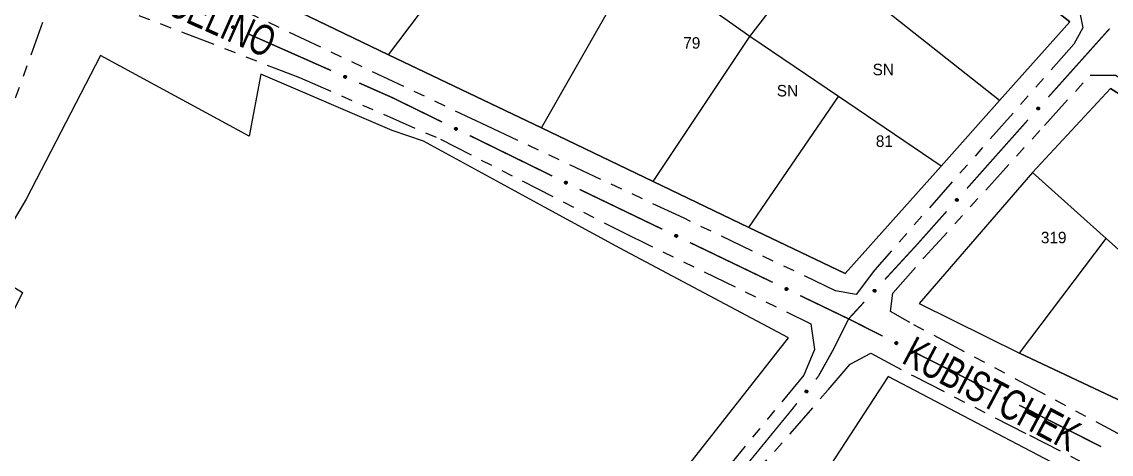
# Model space of a CAD drawing. Extents: x 209193 to 212081, y 4877574 to 4880493.
# Drawn here: x 209946 to 210088.3, y 4878446.8 to 4878503.2 of the extents above; entities that cross this region are included whole.
import ezdxf
from ezdxf.enums import TextEntityAlignment as Align

# ---------------------------------------------------------------- set-up
doc = ezdxf.new("R2010")
doc.units = 0
doc.header["$LTSCALE"] = 1.5
doc.header["$MEASUREMENT"] = 0
doc.linetypes.add('TRACO_25', pattern=[8, 3, -1, 1, -1, 1, -1])
for name, color, linetype in [('CD_MALHA_LOTES', 7, 'CONTINUOUS'), ('RU-QUADRA', 210, 'CONTINUOUS'), ('SV-EIXO-RUA-N-PAV', 6, 'CONTINUOUS'), ('SV-RUA-NAO-PAV', 7, 'CONTINUOUS'), ('SV-TXT-RUA-N-PAV', 7, 'CONTINUOUS'), ('Th_NmrPort', 1, 'CONTINUOUS')]:
    doc.layers.add(name, color=color, linetype=linetype)
doc.styles.add('ARIAL', font='ARIAL.SHX')

msp = doc.modelspace()

# ---------------------------------------------------------------- linework, layer by layer
at = {"layer": 'CD_MALHA_LOTES', "linetype": 'Continuous', "flags": 128}
for points in [[(209993.872072, 4878498.950926), (210012.238198, 4878523.204349)], [(210057.840704, 4878522.985265), (210082.917046, 4878503.235508)], [(210013.860138, 4878489.380551), (210026.552305, 4878511.637067)], [(210041.124184, 4878501.335106), (210049.488523, 4878512.168059)], [(210073.744586, 4878492.959338), (210049.488523, 4878512.168059)], [(210041.124184, 4878501.335106), (210031.655763, 4878508.029047)], [(209993.872072, 4878498.950926), (209981.21185, 4878505.012697)], [(210082.917046, 4878503.235508), (210073.744586, 4878492.959338)], [(210028.489517, 4878482.375939), (210041.124184, 4878501.335106)], [(210052.712351, 4878493.48003), (210041.124184, 4878501.335106)], [(210013.860138, 4878489.380551), (209993.872072, 4878498.950926)], [(210078.041335, 4878483.54104), (210088.230479, 4878494.552455)], [(210088.230479, 4878494.552455), (210099.358464, 4878487.531226), (210112.981818, 4878478.213358)], [(210040.990913, 4878476.390216), (210052.712351, 4878493.48003)], [(210066.105716, 4878484.401294), (210052.712351, 4878493.48003)], [(210073.744586, 4878492.959338), (210066.105716, 4878484.401294)], [(210028.489517, 4878482.375939), (210013.860138, 4878489.380551)], [(210066.105716, 4878484.401294), (210053.57633, 4878470.364262)], [(210078.041335, 4878483.54104), (210063.22579, 4878466.455601)], [(210087.674735, 4878474.936893), (210078.041335, 4878483.54104)], [(210040.990913, 4878476.390216), (210028.489517, 4878482.375939)], [(210053.57633, 4878470.364262), (210040.990913, 4878476.390216)], [(210076.35841, 4878459.966734), (210087.674735, 4878474.936893)], [(210099.867174, 4878464.04712), (210087.674735, 4878474.936893)], [(210063.22579, 4878466.455601), (210076.35841, 4878459.966734)], [(210090.583679, 4878453.269998), (210076.35841, 4878459.966734)]]:
    msp.add_lwpolyline(points, dxfattribs=at)
at = {"layer": 'RU-QUADRA', "linetype": 'Continuous', "flags": 128}
for points in [[(209981.21185, 4878505.012697), (209993.872072, 4878498.950926), (210013.860138, 4878489.380551), (210028.489517, 4878482.375939), (210040.990913, 4878476.390216), (210053.57633, 4878470.364262), (210066.105716, 4878484.401294), (210073.744586, 4878492.959338), (210082.917046, 4878503.235508), (210057.840704, 4878522.985265)], [(209942.432881, 4878381.77191), (209964.164406, 4878369.343869), (209968.430035, 4878366.669756), (209992.696211, 4878396.01986), (210001.062002, 4878406.133545), (210009.623767, 4878416.59887), (210020.226062, 4878429.5584), (210032.160952, 4878444.146805), (210046.14424, 4878461.953856), (210024.105079, 4878473.70069), (210014.284843, 4878479.043792), (209998.436123, 4878487.666937), (209994.346095, 4878489.056529), (209977.206331, 4878496.404472), (209975.664311, 4878488.286281), (209956.2351, 4878498.853441), (209946.509893, 4878480.05749), (209941.087305, 4878470.929441), (209946.05491, 4878467.89135), (209940.443629, 4878456.672908)]]:
    msp.add_lwpolyline(points, dxfattribs=at)
for points in [[(210088.230479, 4878494.552455), (210078.041335, 4878483.54104), (210063.22579, 4878466.455601), (210076.35841, 4878459.966734), (210090.583679, 4878453.269998), (210100.143961, 4878448.214224), (210108.262164, 4878444.202996), (210123.220892, 4878436.565523), (210133.674579, 4878447.802539), (210141.067016, 4878455.130607), (210126.094097, 4878467.436597), (210119.877621, 4878472.545813), (210112.981818, 4878478.213358), (210099.358464, 4878487.531226)], [(210111.550979, 4878423.774008), (210082.579505, 4878444.257547), (210080.513417, 4878445.718322), (210059.194194, 4878456.935292), (210049.830042, 4878442.538349), (210041.627119, 4878433.00033), (210029.919738, 4878419.559241), (210029.023118, 4878420.452895), (210020.925314, 4878411.802), (210014.622943, 4878405.06917), (210009.92895, 4878400.05457), (209999.331565, 4878388.376167), (209990.482652, 4878378.490836), (209979.742083, 4878365.460483), (210002.206022, 4878345.049962), (210023.000006, 4878329.87576), (210049.39463, 4878357.340518), (210060.298662, 4878368.626515), (210070.631668, 4878379.321483), (210081.370315, 4878390.986453), (210094.644812, 4878405.158664), (210101.427461, 4878412.386365)]]:
    msp.add_lwpolyline(points, close=True, dxfattribs=at)
at = {"layer": 'SV-EIXO-RUA-N-PAV'}
for points in [[(209973.491781, 4878502.697931), (209973.537145, 4878502.716212), (209973.579871, 4878502.722647), (209973.617051, 4878502.717758), (209973.64878, 4878502.70487), (209973.679755, 4878502.688029), (209973.707238, 4878502.664161), (209973.731873, 4878502.630912), (209973.750531, 4878502.585535), (209973.754246, 4878502.541333), (209973.751403, 4878502.504626), (209973.73987, 4878502.470767), (209973.723006, 4878502.440951), (209973.697268, 4878502.413222), (209973.66333, 4878502.388586), (209973.617248, 4878502.370929), (209973.575317, 4878502.364908), (209973.539479, 4878502.370581), (209973.505513, 4878502.382392), (209973.474096, 4878502.399964), (209973.447253, 4878502.423549), (209973.42251, 4878502.457764), (209973.405685, 4878502.503478), (209973.399202, 4878502.54523), (209973.404371, 4878502.581139), (209973.416751, 4878502.614317), (209973.433264, 4878502.64559), (209973.456108, 4878502.674215), (209973.491781, 4878502.697931)], [(209988.124022, 4878496.225101), (209988.169386, 4878496.243382), (209988.212112, 4878496.249817), (209988.249292, 4878496.244928), (209988.281021, 4878496.23204), (209988.311996, 4878496.2152), (209988.339479, 4878496.191331), (209988.364114, 4878496.158083), (209988.382772, 4878496.112706), (209988.386488, 4878496.068504), (209988.383644, 4878496.031796), (209988.372111, 4878495.997938), (209988.355247, 4878495.968121), (209988.329509, 4878495.940393), (209988.295571, 4878495.915756), (209988.249489, 4878495.8981), (209988.207558, 4878495.892078), (209988.17172, 4878495.897752), (209988.137754, 4878495.909562), (209988.106337, 4878495.927134), (209988.079494, 4878495.95072), (209988.054751, 4878495.984935), (209988.037926, 4878496.030649), (209988.031443, 4878496.072401), (209988.036612, 4878496.108309), (209988.048992, 4878496.141487), (209988.065505, 4878496.17276), (209988.088349, 4878496.201386), (209988.124022, 4878496.225101)], [(210078.964814, 4878491.95874), (210078.968194, 4878491.909949), (210078.961122, 4878491.867324), (210078.94499, 4878491.83347), (210078.922935, 4878491.807272), (210078.897353, 4878491.783011), (210078.866164, 4878491.764241), (210078.826933, 4878491.751076), (210078.778012, 4878491.747342), (210078.734823, 4878491.757457), (210078.700788, 4878491.771497), (210078.672145, 4878491.792921), (210078.648993, 4878491.818168), (210078.630567, 4878491.85121), (210078.617615, 4878491.891097), (210078.615051, 4878491.94038), (210078.622271, 4878491.98212), (210078.638734, 4878492.014456), (210078.660455, 4878492.043114), (210078.686869, 4878492.06757), (210078.717591, 4878492.085818), (210078.757775, 4878492.098787), (210078.80645, 4878492.100674), (210078.848164, 4878492.093948), (210078.880721, 4878492.077943), (210078.908455, 4878492.055923), (210078.9331, 4878492.03056), (210078.953273, 4878491.999994), (210078.964814, 4878491.95874)], [(210002.611399, 4878489.431111), (210002.657435, 4878489.447625), (210002.700378, 4878489.452405), (210002.737341, 4878489.446082), (210002.768548, 4878489.431978), (210002.798849, 4878489.413953), (210002.82539, 4878489.389039), (210002.848721, 4878489.354864), (210002.865611, 4878489.308799), (210002.867616, 4878489.264487), (210002.863356, 4878489.227917), (210002.850523, 4878489.194529), (210002.832519, 4878489.165387), (210002.805729, 4878489.138674), (210002.770864, 4878489.115368), (210002.724134, 4878489.099505), (210002.682002, 4878489.095108), (210002.64641, 4878489.102163), (210002.612926, 4878489.115277), (210002.582212, 4878489.13405), (210002.5563, 4878489.158656), (210002.532897, 4878489.193801), (210002.517852, 4878489.240132), (210002.512987, 4878489.282103), (210002.51954, 4878489.317785), (210002.533193, 4878489.350459), (210002.550903, 4878489.381071), (210002.574836, 4878489.408792), (210002.611399, 4878489.431111)], [(210016.982547, 4878482.397613), (210017.028583, 4878482.414127), (210017.071526, 4878482.418906), (210017.10849, 4878482.412583), (210017.139696, 4878482.398479), (210017.169997, 4878482.380454), (210017.196538, 4878482.355541), (210017.219869, 4878482.321365), (210017.236759, 4878482.275301), (210017.238764, 4878482.230989), (210017.234504, 4878482.194418), (210017.221671, 4878482.161031), (210017.203667, 4878482.131888), (210017.176877, 4878482.105175), (210017.142012, 4878482.081869), (210017.095282, 4878482.066007), (210017.05315, 4878482.06161), (210017.017558, 4878482.068664), (210016.984074, 4878482.081779), (210016.95336, 4878482.100552), (210016.927448, 4878482.125157), (210016.904046, 4878482.160303), (210016.889, 4878482.206633), (210016.884135, 4878482.248604), (210016.890688, 4878482.284286), (210016.904342, 4878482.316961), (210016.922051, 4878482.347572), (210016.945984, 4878482.375294), (210016.982547, 4878482.397613)], [(210068.322193, 4878480.012034), (210068.32572, 4878479.963253), (210068.318776, 4878479.920607), (210068.302746, 4878479.886705), (210068.28077, 4878479.86044), (210068.255261, 4878479.836102), (210068.224128, 4878479.817239), (210068.184938, 4878479.803956), (210068.136028, 4878479.800075), (210068.092809, 4878479.81006), (210068.058731, 4878479.823997), (210068.030024, 4878479.845335), (210068.006796, 4878479.870513), (210067.988271, 4878479.903499), (210067.975199, 4878479.943347), (210067.972486, 4878479.992621), (210067.979581, 4878480.034384), (210067.995946, 4878480.066768), (210068.017581, 4878480.095492), (210068.043922, 4878480.120027), (210068.074589, 4878480.138368), (210068.114733, 4878480.151458), (210068.163402, 4878480.15349), (210068.205136, 4878480.14689), (210068.237742, 4878480.130984), (210068.265541, 4878480.109047), (210068.290263, 4878480.083758), (210068.310528, 4878480.053253), (210068.322193, 4878480.012034)], [(210031.391954, 4878475.444683), (210031.437876, 4878475.46151), (210031.480785, 4878475.466582), (210031.517791, 4878475.460512), (210031.549093, 4878475.44662), (210031.579516, 4878475.428802), (210031.606226, 4878475.40407), (210031.62979, 4878475.370055), (210031.646993, 4878475.324107), (210031.6493, 4878475.279809), (210031.64529, 4878475.24321), (210031.632684, 4878475.209736), (210031.614879, 4878475.180472), (210031.588272, 4878475.153577), (210031.553567, 4878475.130033), (210031.506946, 4878475.113853), (210031.464845, 4878475.109169), (210031.429205, 4878475.115981), (210031.395633, 4878475.128867), (210031.364791, 4878475.14743), (210031.338713, 4878475.171858), (210031.315071, 4878475.206843), (210031.29971, 4878475.25307), (210031.29456, 4878475.295007), (210031.300869, 4878475.330733), (210031.314299, 4878475.3635), (210031.3318, 4878475.394231), (210031.355543, 4878475.422115), (210031.391954, 4878475.444683)], [(210045.810702, 4878468.50929), (210045.856625, 4878468.526117), (210045.899534, 4878468.531189), (210045.93654, 4878468.525118), (210045.967842, 4878468.511227), (210045.998265, 4878468.493409), (210046.024975, 4878468.468677), (210046.048539, 4878468.434661), (210046.065742, 4878468.388713), (210046.068049, 4878468.344416), (210046.064038, 4878468.307817), (210046.051433, 4878468.274343), (210046.033628, 4878468.245078), (210046.007021, 4878468.218184), (210045.972316, 4878468.19464), (210045.925695, 4878468.17846), (210045.883594, 4878468.173776), (210045.847954, 4878468.180588), (210045.814382, 4878468.193473), (210045.78354, 4878468.212037), (210045.757462, 4878468.236465), (210045.73382, 4878468.27145), (210045.718459, 4878468.317677), (210045.713309, 4878468.359614), (210045.719618, 4878468.39534), (210045.733048, 4878468.428107), (210045.750549, 4878468.458838), (210045.774292, 4878468.486722), (210045.810702, 4878468.50929)], [(210057.580372, 4878468.152233), (210057.583062, 4878468.103399), (210057.575387, 4878468.060878), (210057.558779, 4878468.027256), (210057.536355, 4878468.001372), (210057.510433, 4878467.977475), (210057.478981, 4878467.959148), (210057.439568, 4878467.94654), (210057.3906, 4878467.943498), (210057.347558, 4878467.954223), (210057.313724, 4878467.968742), (210057.285388, 4878467.99057), (210057.262595, 4878468.016141), (210057.244638, 4878468.049441), (210057.232251, 4878468.089507), (210057.230384, 4878468.13882), (210057.238194, 4878468.180455), (210057.255112, 4878468.212554), (210057.277237, 4878468.240903), (210057.303994, 4878468.264983), (210057.334971, 4878468.282795), (210057.375334, 4878468.295194), (210057.424031, 4878468.296392), (210057.465645, 4878468.289077), (210057.497973, 4878468.272614), (210057.525393, 4878468.250203), (210057.549677, 4878468.224495), (210057.569416, 4878468.193646), (210057.580372, 4878468.152233)], [(210060.171503, 4878461.451487), (210060.217749, 4878461.467403), (210060.26075, 4878461.471625), (210060.297628, 4878461.464824), (210060.32865, 4878461.450316), (210060.358715, 4878461.431899), (210060.38493, 4878461.406644), (210060.407816, 4878461.372169), (210060.424108, 4878461.32589), (210060.425538, 4878461.281555), (210060.420804, 4878461.245043), (210060.407539, 4878461.211825), (210060.389159, 4878461.182918), (210060.362025, 4878461.156555), (210060.326861, 4878461.133702), (210060.279929, 4878461.118447), (210060.237743, 4878461.114597), (210060.202246, 4878461.122112), (210060.168935, 4878461.13566), (210060.138466, 4878461.154829), (210060.112876, 4878461.179768), (210060.089931, 4878461.215215), (210060.075488, 4878461.261736), (210060.071167, 4878461.303767), (210060.078182, 4878461.339361), (210060.092258, 4878461.371856), (210060.110363, 4878461.402235), (210060.134653, 4878461.429644), (210060.171503, 4878461.451487)], [(210048.66633, 4878455.017154), (210048.672554, 4878454.968643), (210048.667984, 4878454.925678), (210048.653857, 4878454.89094), (210048.63337, 4878454.863498), (210048.609249, 4878454.837784), (210048.579209, 4878454.817225), (210048.540815, 4878454.801791), (210048.492195, 4878454.795206), (210048.448489, 4878454.802781), (210048.413691, 4878454.814808), (210048.383846, 4878454.834523), (210048.359259, 4878454.858375), (210048.338935, 4878454.890284), (210048.323675, 4878454.929346), (210048.318236, 4878454.978395), (210048.323006, 4878455.020486), (210048.337552, 4878455.053727), (210048.357562, 4878455.083606), (210048.382503, 4878455.109563), (210048.412107, 4878455.129574), (210048.451464, 4878455.144869), (210048.499946, 4878455.149595), (210048.541981, 4878455.145317), (210048.575418, 4878455.131242), (210048.60439, 4878455.110879), (210048.630475, 4878455.086999), (210048.652399, 4878455.057663), (210048.66633, 4878455.017154)], [(210074.450258, 4878454.232267), (210074.496505, 4878454.248183), (210074.539506, 4878454.252405), (210074.576384, 4878454.245604), (210074.607406, 4878454.231096), (210074.63747, 4878454.21268), (210074.663685, 4878454.187425), (210074.686572, 4878454.152949), (210074.702863, 4878454.10667), (210074.704293, 4878454.062336), (210074.69956, 4878454.025823), (210074.686295, 4878453.992605), (210074.667915, 4878453.963699), (210074.640781, 4878453.937335), (210074.605617, 4878453.914483), (210074.558685, 4878453.899228), (210074.516499, 4878453.895378), (210074.481001, 4878453.902893), (210074.44769, 4878453.91644), (210074.417222, 4878453.93561), (210074.391632, 4878453.960549), (210074.368687, 4878453.995995), (210074.354243, 4878454.042516), (210074.349923, 4878454.084547), (210074.356938, 4878454.120141), (210074.371014, 4878454.152636), (210074.389119, 4878454.183015), (210074.413409, 4878454.210424), (210074.450258, 4878454.232267)]]:
    msp.add_lwpolyline(points, close=True, dxfattribs=at)
for points in [[(209973.399202, 4878502.54523), (209973.723006, 4878502.440951)], [(209973.404023, 4878502.52256), (209973.705387, 4878502.42804)], [(209973.404371, 4878502.581139), (209973.73987, 4878502.470767)], [(209973.404649, 4878502.561077), (209973.728475, 4878502.456621)], [(209973.405685, 4878502.503478), (209973.697268, 4878502.413222)], [(209973.412762, 4878502.596282), (209973.742971, 4878502.486018)], [(209973.416751, 4878502.614317), (209973.751403, 4878502.504626)], [(209973.418228, 4878502.480467), (209973.677308, 4878502.401668)], [(209973.42251, 4878502.457764), (209973.66333, 4878502.388586)], [(209973.428915, 4878502.629423), (209973.748997, 4878502.526623)], [(209973.433264, 4878502.64559), (209973.754246, 4878502.541333)], [(209973.44088, 4878502.440605), (209973.633007, 4878502.382472)], [(209973.447253, 4878502.423549), (209973.617248, 4878502.370929)], [(209973.448955, 4878502.65786), (209973.748375, 4878502.565692)], [(209973.456108, 4878502.674215), (209973.750531, 4878502.585535)], [(209973.464901, 4878502.410582), (209973.590217, 4878502.370067)], [(209973.473986, 4878502.684088), (209973.737218, 4878502.607929)], [(209973.474096, 4878502.399964), (209973.575317, 4878502.364908)], [(209973.491781, 4878502.697931), (209973.731873, 4878502.630912)], [(209973.516896, 4878502.706884), (209973.712622, 4878502.650143)], [(209973.537145, 4878502.716212), (209973.707238, 4878502.664161)], [(209973.561485, 4878502.719985), (209973.685001, 4878502.678774)], [(209973.579871, 4878502.722647), (209973.679755, 4878502.688029)], [(209988.031443, 4878496.072401), (209988.355247, 4878495.968121)], [(209988.036264, 4878496.049731), (209988.337628, 4878495.955211)], [(209988.036612, 4878496.108309), (209988.372111, 4878495.997938)], [(209988.03689, 4878496.088248), (209988.360716, 4878495.983792)], [(209988.037926, 4878496.030649), (209988.329509, 4878495.940393)], [(209988.045003, 4878496.123453), (209988.375212, 4878496.013189)], [(209988.048992, 4878496.141487), (209988.383644, 4878496.031796)], [(209988.050469, 4878496.007637), (209988.309549, 4878495.928838)], [(209988.054751, 4878495.984935), (209988.295571, 4878495.915756)], [(209988.061156, 4878496.156593), (209988.381238, 4878496.053793)], [(209988.065505, 4878496.17276), (209988.386488, 4878496.068504)], [(209988.073121, 4878495.967775), (209988.265248, 4878495.909642)], [(209988.079494, 4878495.95072), (209988.249489, 4878495.8981)], [(209988.081196, 4878496.18503), (209988.380616, 4878496.092862)], [(209988.088349, 4878496.201386), (209988.382772, 4878496.112706)], [(209988.097142, 4878495.937752), (209988.222458, 4878495.897237)], [(209988.106227, 4878496.211259), (209988.369459, 4878496.135099)], [(209988.106337, 4878495.927134), (209988.207558, 4878495.892078)], [(209988.124022, 4878496.225101), (209988.364114, 4878496.158083)], [(209988.149137, 4878496.234055), (209988.344863, 4878496.177313)], [(209988.169386, 4878496.243382), (209988.339479, 4878496.191331)], [(209988.193726, 4878496.247156), (209988.317242, 4878496.205945)], [(209988.212112, 4878496.249817), (209988.311996, 4878496.2152)], [(210078.717591, 4878492.085818), (210078.615051, 4878491.94038)], [(210078.757775, 4878492.098787), (210078.617615, 4878491.891097)], [(210078.735781, 4878492.086613), (210078.621163, 4878491.921827)], [(210078.686869, 4878492.06757), (210078.622271, 4878491.98212)], [(210078.699808, 4878492.073037), (210078.622577, 4878491.966356)], [(210078.78069, 4878492.09585), (210078.625741, 4878491.873763)], [(210078.80645, 4878492.100674), (210078.630567, 4878491.85121)], [(210078.825113, 4878492.096362), (210078.642154, 4878491.838912)], [(210078.848164, 4878492.093948), (210078.648993, 4878491.818168)], [(210078.861554, 4878492.083873), (210078.662209, 4878491.808128)], [(210078.880721, 4878492.077943), (210078.672145, 4878491.792921)], [(210078.892533, 4878492.065286), (210078.685693, 4878491.785262)], [(210078.908455, 4878492.055923), (210078.700788, 4878491.771497)], [(210078.919067, 4878492.039689), (210078.722453, 4878491.766993)], [(210078.9331, 4878492.03056), (210078.734823, 4878491.757457)], [(210078.939926, 4878492.011848), (210078.759804, 4878491.75552)], [(210078.953273, 4878491.999994), (210078.778012, 4878491.747342)], [(210078.957143, 4878491.979941), (210078.803423, 4878491.75309)], [(210078.964814, 4878491.95874), (210078.826933, 4878491.751076)], [(210078.965575, 4878491.932089), (210078.851169, 4878491.763449)], [(210078.968194, 4878491.909949), (210078.866164, 4878491.764241)], [(210078.964267, 4878491.885633), (210078.88693, 4878491.780878)], [(210078.961122, 4878491.867324), (210078.897353, 4878491.783011)], [(210002.512987, 4878489.282103), (210002.832519, 4878489.165387)], [(210002.516929, 4878489.259263), (210002.814415, 4878489.153167)], [(210002.517852, 4878489.240132), (210002.805729, 4878489.138674)], [(210002.519043, 4878489.297727), (210002.83859, 4878489.180834)], [(210002.51954, 4878489.317785), (210002.850523, 4878489.194529)], [(210002.528511, 4878489.332593), (210002.854211, 4878489.209649)], [(210002.529496, 4878489.216652), (210002.785337, 4878489.127899)], [(210002.532897, 4878489.193801), (210002.770864, 4878489.115368)], [(210002.533193, 4878489.350459), (210002.863356, 4878489.227917)], [(210002.545932, 4878489.365084), (210002.861802, 4878489.24999)], [(210002.550591, 4878489.175945), (210002.740327, 4878489.11043)], [(210002.550903, 4878489.381071), (210002.867616, 4878489.264487)], [(210002.5563, 4878489.158656), (210002.724134, 4878489.099505)], [(210002.567056, 4878489.392725), (210002.86269, 4878489.289054)], [(210002.573433, 4878489.145016), (210002.69709, 4878489.099688)], [(210002.574836, 4878489.408792), (210002.865611, 4878489.308799)], [(210002.582212, 4878489.13405), (210002.682002, 4878489.095108)], [(210002.593082, 4878489.417967), (210002.853174, 4878489.331691)], [(210002.611399, 4878489.431111), (210002.848721, 4878489.354864)], [(210002.636841, 4878489.439088), (210002.830228, 4878489.374824)], [(210002.657435, 4878489.447625), (210002.82539, 4878489.389039)], [(210002.681903, 4878489.450455), (210002.803734, 4878489.404501)], [(210002.700378, 4878489.452405), (210002.798849, 4878489.413953)], [(210016.884135, 4878482.248604), (210017.203667, 4878482.131888)], [(210016.888077, 4878482.225765), (210017.185563, 4878482.119669)], [(210016.889, 4878482.206633), (210017.176877, 4878482.105175)], [(210016.890191, 4878482.264229), (210017.209738, 4878482.147336)], [(210016.890688, 4878482.284286), (210017.221671, 4878482.161031)], [(210016.899659, 4878482.299094), (210017.22536, 4878482.17615)], [(210016.900644, 4878482.183154), (210017.156485, 4878482.094401)], [(210016.904046, 4878482.160303), (210017.142012, 4878482.081869)], [(210016.904342, 4878482.316961), (210017.234504, 4878482.194418)], [(210016.91708, 4878482.331586), (210017.23295, 4878482.216492)], [(210016.921739, 4878482.142446), (210017.111475, 4878482.076931)], [(210016.922051, 4878482.347572), (210017.238764, 4878482.230989)], [(210016.927448, 4878482.125157), (210017.095282, 4878482.066007)], [(210016.938204, 4878482.359227), (210017.233838, 4878482.255556)], [(210016.944581, 4878482.111517), (210017.068238, 4878482.066189)], [(210016.945984, 4878482.375294), (210017.236759, 4878482.275301)], [(210016.95336, 4878482.100552), (210017.05315, 4878482.06161)], [(210016.96423, 4878482.384468), (210017.224322, 4878482.298193)], [(210016.982547, 4878482.397613), (210017.219869, 4878482.321365)], [(210017.007989, 4878482.405589), (210017.201376, 4878482.341326)], [(210017.028583, 4878482.414127), (210017.196538, 4878482.355541)], [(210017.053051, 4878482.416957), (210017.174883, 4878482.371003)], [(210017.071526, 4878482.418906), (210017.169997, 4878482.380454)], [(210068.074589, 4878480.138368), (210067.972486, 4878479.992621)], [(210068.114733, 4878480.151458), (210067.975199, 4878479.943347)], [(210068.092776, 4878480.139217), (210067.978654, 4878479.974087)], [(210068.043922, 4878480.120027), (210067.979581, 4878480.034384)], [(210068.056844, 4878480.125533), (210067.979934, 4878480.01862)], [(210068.137657, 4878480.148589), (210067.983377, 4878479.926037)], [(210068.163402, 4878480.15349), (210067.988271, 4878479.903499)], [(210068.182078, 4878480.149235), (210067.999895, 4878479.891236)], [(210068.205136, 4878480.14689), (210068.006796, 4878479.870513)], [(210068.218557, 4878480.136856), (210068.020042, 4878479.860512)], [(210068.237742, 4878480.130984), (210068.030024, 4878479.845335)], [(210068.249592, 4878480.118362), (210068.043595, 4878479.837717)], [(210068.265541, 4878480.109047), (210068.058731, 4878479.823997)], [(210068.276202, 4878480.092845), (210068.08041, 4878479.819558)], [(210068.290263, 4878480.083758), (210068.092809, 4878479.81006)], [(210068.297145, 4878480.065067), (210068.117796, 4878479.808198)], [(210068.310528, 4878480.053253), (210068.136028, 4878479.800075)], [(210068.314458, 4878480.033211), (210068.161421, 4878479.805899)], [(210068.322193, 4878480.012034), (210068.184938, 4878479.803956)], [(210068.323034, 4878479.985385), (210068.209136, 4878479.816401)], [(210068.32572, 4878479.963253), (210068.224128, 4878479.817239)], [(210068.321866, 4878479.938926), (210068.244844, 4878479.833939)], [(210068.318776, 4878479.920607), (210068.255261, 4878479.836102)], [(210031.29456, 4878475.295007), (210031.614879, 4878475.180472)], [(210031.298657, 4878475.272195), (210031.596859, 4878475.168129)], [(210031.29971, 4878475.25307), (210031.588272, 4878475.153577)], [(210031.300508, 4878475.310673), (210031.620845, 4878475.19596)], [(210031.300869, 4878475.330733), (210031.632684, 4878475.209736)], [(210031.309738, 4878475.345602), (210031.636269, 4878475.224881)], [(210031.311514, 4878475.229671), (210031.567954, 4878475.142664)], [(210031.314299, 4878475.3635), (210031.64529, 4878475.24321)], [(210031.315071, 4878475.206843), (210031.553567, 4878475.130033)], [(210031.326938, 4878475.378211), (210031.643585, 4878475.265273)], [(210031.3318, 4878475.394231), (210031.6493, 4878475.279809)], [(210031.332886, 4878475.189108), (210031.523064, 4878475.124888)], [(210031.338713, 4878475.171858), (210031.506946, 4878475.113853)], [(210031.347873, 4878475.405996), (210031.644207, 4878475.304342)], [(210031.355543, 4878475.422115), (210031.646993, 4878475.324107)], [(210031.355938, 4878475.158335), (210031.479901, 4878475.113851)], [(210031.364791, 4878475.14743), (210031.464845, 4878475.109169)], [(210031.373726, 4878475.431414), (210031.6344, 4878475.346913)], [(210031.391954, 4878475.444683), (210031.62979, 4878475.370055)], [(210031.41734, 4878475.452833), (210031.611161, 4878475.389889)], [(210031.437876, 4878475.46151), (210031.606226, 4878475.40407)], [(210031.462324, 4878475.464507), (210031.584466, 4878475.419385)], [(210031.480785, 4878475.466582), (210031.579516, 4878475.428802)], [(210045.713309, 4878468.359614), (210046.033628, 4878468.245078)], [(210045.717406, 4878468.336802), (210046.015608, 4878468.232736)], [(210045.718459, 4878468.317677), (210046.007021, 4878468.218184)], [(210045.719257, 4878468.37528), (210046.039593, 4878468.260567)], [(210045.719618, 4878468.39534), (210046.051433, 4878468.274343)], [(210045.728487, 4878468.410208), (210046.055018, 4878468.289487)], [(210045.730263, 4878468.294278), (210045.986703, 4878468.20727)], [(210045.733048, 4878468.428107), (210046.064038, 4878468.307817)], [(210045.73382, 4878468.27145), (210045.972316, 4878468.19464)], [(210045.745687, 4878468.442818), (210046.062334, 4878468.32988)], [(210045.750549, 4878468.458838), (210046.068049, 4878468.344416)], [(210045.751635, 4878468.253715), (210045.941813, 4878468.189494)], [(210045.757462, 4878468.236465), (210045.925695, 4878468.17846)], [(210045.766622, 4878468.470602), (210046.062956, 4878468.368949)], [(210045.774292, 4878468.486722), (210046.065742, 4878468.388713)], [(210045.774687, 4878468.222942), (210045.89865, 4878468.178458)], [(210045.78354, 4878468.212037), (210045.883594, 4878468.173776)], [(210045.792475, 4878468.496021), (210046.053149, 4878468.41152)], [(210045.810702, 4878468.50929), (210046.048539, 4878468.434661)], [(210045.836089, 4878468.517439), (210046.02991, 4878468.454495)], [(210045.856625, 4878468.526117), (210046.024975, 4878468.468677)], [(210045.881073, 4878468.529114), (210046.003215, 4878468.483991)], [(210045.899534, 4878468.531189), (210045.998265, 4878468.493409)], [(210057.334971, 4878468.282795), (210057.230384, 4878468.13882)], [(210057.375334, 4878468.295194), (210057.232251, 4878468.089507)], [(210057.35317, 4878468.283332), (210057.236233, 4878468.120183)], [(210057.303994, 4878468.264983), (210057.238194, 4878468.180455)], [(210057.317009, 4878468.270266), (210057.238277, 4878468.164688)], [(210057.398205, 4878468.291933), (210057.240131, 4878468.072059)], [(210057.424031, 4878468.296392), (210057.244638, 4878468.049441)], [(210057.442631, 4878468.291817), (210057.25605, 4878468.03698)], [(210057.465645, 4878468.289077), (210057.262595, 4878468.016141)], [(210057.478892, 4878468.278814), (210057.275667, 4878468.005915)], [(210057.497973, 4878468.272614), (210057.285388, 4878467.99057)], [(210057.509605, 4878468.25979), (210057.298826, 4878467.98272)], [(210057.525393, 4878468.250203), (210057.313724, 4878467.968742)], [(210057.535774, 4878468.233821), (210057.335323, 4878467.963932)], [(210057.549677, 4878468.224495), (210057.347558, 4878467.954223)], [(210057.556237, 4878468.205688), (210057.372509, 4878467.951933)], [(210057.569416, 4878468.193646), (210057.3906, 4878467.943498)], [(210057.573002, 4878468.17354), (210057.416089, 4878467.948886)], [(210057.580372, 4878468.152233), (210057.439568, 4878467.94654)], [(210057.580756, 4878468.125574), (210057.463977, 4878467.958568)], [(210057.583062, 4878468.103399), (210057.478981, 4878467.959148)], [(210057.578791, 4878468.079141), (210057.49998, 4878467.97549)], [(210057.575387, 4878468.060878), (210057.510433, 4878467.977475)], [(210060.071167, 4878461.303767), (210060.389159, 4878461.182918)], [(210060.074812, 4878461.280878), (210060.370898, 4878461.170934)], [(210060.075488, 4878461.261736), (210060.362025, 4878461.156555)], [(210060.077425, 4878461.319312), (210060.395429, 4878461.198285)], [(210060.078182, 4878461.339361), (210060.407539, 4878461.211825)], [(210060.086826, 4878461.238108), (210060.341495, 4878461.146046)], [(210060.087344, 4878461.354051), (210060.411423, 4878461.226895)], [(210060.089931, 4878461.215215), (210060.326861, 4878461.133702)], [(210060.092258, 4878461.371856), (210060.420804, 4878461.245043)], [(210060.105185, 4878461.386314), (210060.419536, 4878461.267135)], [(210060.107391, 4878461.19713), (210060.296262, 4878461.129161)], [(210060.110363, 4878461.402235), (210060.425538, 4878461.281555)], [(210060.112876, 4878461.179768), (210060.279929, 4878461.118447)], [(210060.126665, 4878461.413679), (210060.420931, 4878461.306184)], [(210060.129831, 4878461.165908), (210060.25289, 4878461.11898)], [(210060.134653, 4878461.429644), (210060.424108, 4878461.32589)], [(210060.138466, 4878461.154829), (210060.237743, 4878461.114597)], [(210060.153017, 4878461.438581), (210060.411968, 4878461.348941)], [(210060.171503, 4878461.451487), (210060.407816, 4878461.372169)], [(210060.197045, 4878461.459133), (210060.389583, 4878461.392368)], [(210060.217749, 4878461.467403), (210060.38493, 4878461.406644)], [(210060.242251, 4878461.469915), (210060.363477, 4878461.422386)], [(210060.26075, 4878461.471625), (210060.358715, 4878461.431899)], [(210048.412107, 4878455.129574), (210048.318236, 4878454.978395)], [(210048.382503, 4878455.109563), (210048.323006, 4878455.020486)], [(210048.451464, 4878455.144869), (210048.323675, 4878454.929346)], [(210048.3951, 4878455.115777), (210048.324232, 4878455.004766)], [(210048.430219, 4878455.131431), (210048.325422, 4878454.960231)], [(210048.474512, 4878455.143274), (210048.3328, 4878454.912516)], [(210048.499946, 4878455.149595), (210048.338935, 4878454.890284)], [(210048.518829, 4878455.146381), (210048.35122, 4878454.878684)], [(210048.541981, 4878455.145317), (210048.359259, 4878454.858375)], [(210048.555937, 4878455.136042), (210048.373039, 4878454.849123)], [(210048.575418, 4878455.131242), (210048.383846, 4878454.834523)], [(210048.587949, 4878455.119296), (210048.397819, 4878454.827668)], [(210048.60439, 4878455.110879), (210048.413691, 4878454.814808)], [(210048.615932, 4878455.095293), (210048.435583, 4878454.811577)], [(210048.630475, 4878455.086999), (210048.448489, 4878454.802781)], [(210048.638382, 4878455.068717), (210048.473541, 4878454.802306)], [(210048.652399, 4878455.057663), (210048.492195, 4878454.795206)], [(210048.657434, 4878455.03787), (210048.517227, 4878454.802428)], [(210048.66633, 4878455.017154), (210048.540815, 4878454.801791)], [(210048.668647, 4878454.990592), (210048.564286, 4878454.815558)], [(210048.672554, 4878454.968643), (210048.579209, 4878454.817225)], [(210048.670054, 4878454.94414), (210048.598968, 4878454.835046)], [(210048.667984, 4878454.925678), (210048.609249, 4878454.837784)], [(210074.349923, 4878454.084547), (210074.667915, 4878453.963699)], [(210074.353568, 4878454.061659), (210074.649654, 4878453.951715)], [(210074.354243, 4878454.042516), (210074.640781, 4878453.937335)], [(210074.356181, 4878454.100092), (210074.674185, 4878453.979066)], [(210074.356938, 4878454.120141), (210074.686295, 4878453.992605)], [(210074.365582, 4878454.018888), (210074.620251, 4878453.926826)], [(210074.3661, 4878454.134832), (210074.690179, 4878454.007676)], [(210074.368687, 4878453.995995), (210074.605617, 4878453.914483)], [(210074.371014, 4878454.152636), (210074.69956, 4878454.025823)], [(210074.38394, 4878454.167095), (210074.698292, 4878454.047915)], [(210074.386147, 4878453.977911), (210074.575018, 4878453.909941)], [(210074.389119, 4878454.183015), (210074.704293, 4878454.062336)], [(210074.391632, 4878453.960549), (210074.558685, 4878453.899228)], [(210074.405421, 4878454.194459), (210074.699687, 4878454.086964)], [(210074.408587, 4878453.946688), (210074.531646, 4878453.899761)], [(210074.413409, 4878454.210424), (210074.702863, 4878454.10667)], [(210074.417222, 4878453.93561), (210074.516499, 4878453.895378)], [(210074.431772, 4878454.219362), (210074.690724, 4878454.129721)], [(210074.450258, 4878454.232267), (210074.686572, 4878454.152949)], [(210074.475801, 4878454.239913), (210074.668339, 4878454.173148)], [(210074.496505, 4878454.248183), (210074.663685, 4878454.187425)], [(210074.521007, 4878454.250696), (210074.642233, 4878454.203166)], [(210074.539506, 4878454.252405), (210074.63747, 4878454.21268)]]:
    msp.add_lwpolyline(points, dxfattribs=at)
at = {"layer": 'SV-EIXO-RUA-N-PAV', "const_width": 0.18}
for points in [[(209975.407676, 4878501.730031), (209986.381857, 4878496.875408)], [(210088.127383, 4878502.353789), (210080.121302, 4878493.41496)], [(209990.039917, 4878495.257201), (209993.697978, 4878493.638994)], [(209993.697978, 4878493.638994), (209994.377017, 4878493.338609)], [(209994.377017, 4878493.338609), (210000.895668, 4878490.148264)], [(210077.453442, 4878490.434606), (210069.474294, 4878481.471727)], [(210004.488455, 4878488.389889), (210015.266816, 4878483.114765)], [(210018.859603, 4878481.35639), (210019.551029, 4878481.017995)], [(210019.551029, 4878481.017995), (210029.671375, 4878476.150126)], [(210066.814578, 4878478.484101), (210063.489933, 4878474.749568)], [(210063.489933, 4878474.749568), (210062.920535, 4878474.109971)], [(210033.276062, 4878474.416277), (210044.090124, 4878469.214732)], [(210062.920535, 4878474.109971), (210058.757336, 4878469.591954)], [(210047.694811, 4878467.480884), (210054.003014, 4878464.446649)], [(210056.046776, 4878466.65038), (210054.013855, 4878464.444199)], [(210054.012091, 4878464.442284), (210052.224401, 4878460.866904)], [(210054.003014, 4878464.446649), (210054.012091, 4878464.442284)], [(210054.013855, 4878464.444199), (210054.012091, 4878464.442284)], [(210054.012091, 4878464.442284), (210058.465213, 4878462.190822)], [(210051.987444, 4878460.392991), (210050.294631, 4878457.363747)], [(210052.224401, 4878460.866904), (210051.987444, 4878460.392991)], [(210062.034902, 4878460.386017), (210072.743969, 4878454.971603)], [(210050.294631, 4878457.363747), (210050.06403, 4878456.951092)], [(210050.06403, 4878456.951092), (210049.735784, 4878456.53844)], [(210047.245689, 4878453.408035), (210046.623166, 4878452.625434)], [(210076.313658, 4878453.166798), (210087.022725, 4878447.752383)], [(210046.520899, 4878452.49687), (210039.652808, 4878444.115808)], [(210046.623166, 4878452.625434), (210046.520899, 4878452.49687)]]:
    msp.add_lwpolyline(points, dxfattribs=at)
at = {"layer": 'SV-RUA-NAO-PAV', "linetype": 'TRACO_25'}
for points in [[(209954.653517, 4878516.428825, 5.584973), (209969.743587, 4878549.84959, 5.971817), (209984.4419, 4878576.982148, 6.531721), (209989.433347, 4878581.21105, 6.816763), (209994.353636, 4878581.261147, 6.837123), (210000.342977, 4878577.662313, 6.969464), (210016.309898, 4878563.276797, 8.862958), (210032.127526, 4878551.480534, 10.043847), (210049.163463, 4878533.316125, 10.471411), (210062.540905, 4878521.339859, 10.491771), (210084.277387, 4878504.195263, 10.501951), (210084.60693, 4878502.475763, 10.501951), (210083.446272, 4878500.326353, 10.613932), (210057.396764, 4878470.82056, 10.613932), (210055.002728, 4878467.628512, 9.992947), (210052.289487, 4878468.107319, 9.992947), (210032.507144, 4878477.581718, 9.840246), (210006.709036, 4878489.657674, 9.331242), (209972.091627, 4878506.052193, 6.287399), (209955.393075, 4878514.679343, 5.483173)], [(210121.429602, 4878432.256717, 9.371963), (210090.332451, 4878448.871253, 9.748625), (210062.025233, 4878463.957657, 9.748625), (210059.471595, 4878465.394078, 9.748625), (210059.7908, 4878467.788114, 9.636644), (210063.852803, 4878472.399108, 9.636644), (210079.607677, 4878489.716949, 9.636644), (210085.585276, 4878496.287559, 10.909154), (210088.895459, 4878496.277636, 10.909154), (210092.375068, 4878494.158322, 10.837893), (210117.651574, 4878476.383987, 10.573212), (210143.017042, 4878454.830737, 9.473763)]]:
    msp.add_polyline3d(points, close=True, dxfattribs=at)
for points in [[(209934.865419, 4878465.120619, 4.907431), (209949.09573, 4878504.202065, 4.968778), (209952.266484, 4878506.271667, 4.968778), (209955.646767, 4878506.24175, 5.183491), (209982.226665, 4878495.984681, 6.533115), (210000.66637, 4878487.906933, 8.077004), (210024.325596, 4878475.840209, 8.629124), (210049.097439, 4878463.798054, 9.140345), (210049.576246, 4878460.446404, 9.150569), (210048.139825, 4878457.094754, 9.293712), (210021.403429, 4878424.60178, 8.87451)], [(210040.329256, 4878442.668105, 9.211916), (210046.384198, 4878449.433838, 9.211916), (210051.331873, 4878455.179525, 9.211916), (210054.204716, 4878458.531175, 9.211916), (210056.917957, 4878459.967597, 9.303936), (210062.473456, 4878456.987027, 9.303936), (210077.658939, 4878449.237952, 9.303936), (210084.183776, 4878445.908361, 9.324385)]]:
    msp.add_polyline3d(points, dxfattribs=at)

# ---------------------------------------------------------------- texts
at = {"layer": 'SV-TXT-RUA-N-PAV', "style": 'ARIAL', "width": 0.7}
for s, rotation, p in [('JUSCELINO', 336, (209957.89996, 4878507.392619)), ('KUBISTCHEK', 332, (210060.789221, 4878458.766872))]:
    msp.add_text(s, height=4, rotation=rotation, dxfattribs=at).set_placement(p)
at = {"layer": 'Th_NmrPort', "color": 1}
for s, p in [('79', (210032.399737, 4878500.487001)), ('SN', (210057.151761, 4878497.008796)), ('SN', (210044.624033, 4878494.244808)), ('81', (210057.568955, 4878487.654092)), ('319', (210079.140934, 4878475.066555))]:
    msp.add_text(s, height=1.5, dxfattribs=at).set_placement(p, align=Align.MIDDLE_LEFT)

doc.saveas('drawing.dxf')
